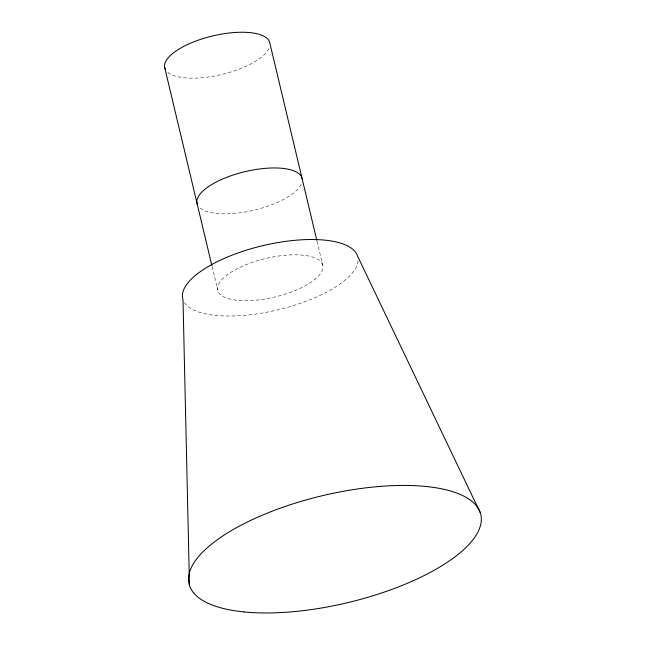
<?xml version="1.0" encoding="UTF-8"?>
<svg xmlns="http://www.w3.org/2000/svg" width="645" height="645" viewBox="0 0 645 645"><rect width="100%" height="100%" fill="white"/><g stroke="black" fill="none" stroke-linecap="round" stroke-linejoin="round"><path stroke-width="0.48" stroke-dasharray="3.23 2.42" d="M317.042 241.262L322.855 265.659A53.978 19.785 -13.4 0 1 246.979 300.707A53.978 19.785 -13.4 0 1 240.94 266.925A53.978 19.785 -13.4 0 1 322.855 265.659M212.084 266.45L217.663 289.871M301.271 184.268A53.978 19.785 -13.4 0 1 253.05 210.415A53.978 19.785 -13.4 0 1 199.66 207.65M358.072 260.798A89.969 32.976 -13.4 0 1 278.624 309.673A89.969 32.976 -13.4 0 1 184.535 302.699M268.941 48.552A53.978 19.785 -13.4 0 1 220.719 74.699A53.978 19.785 -13.4 0 1 167.329 71.934"/><path stroke-width="0.97" d="M480.364 512.928L357.524 256A89.969 32.976 -13.4 0 0 260.104 246.301A89.969 32.976 -13.4 0 0 182.995 299.53L189.485 585.475M316.808 240.287L269.828 43.086A53.978 19.785 -13.4 0 0 211.463 36.233A53.978 19.785 -13.4 0 0 165.136 68.951M164.636 67.298L211.85 265.474M197.475 204.667A53.978 19.785 -13.4 0 1 243.794 171.949A53.978 19.785 -13.4 0 1 302.166 178.802M244.052 611.928A149.946 54.954 -13.4 0 0 479.791 527.731A149.946 54.954 -13.4 0 0 280.93 507.938A149.946 54.954 -13.4 0 0 244.052 611.928"/></g></svg>
